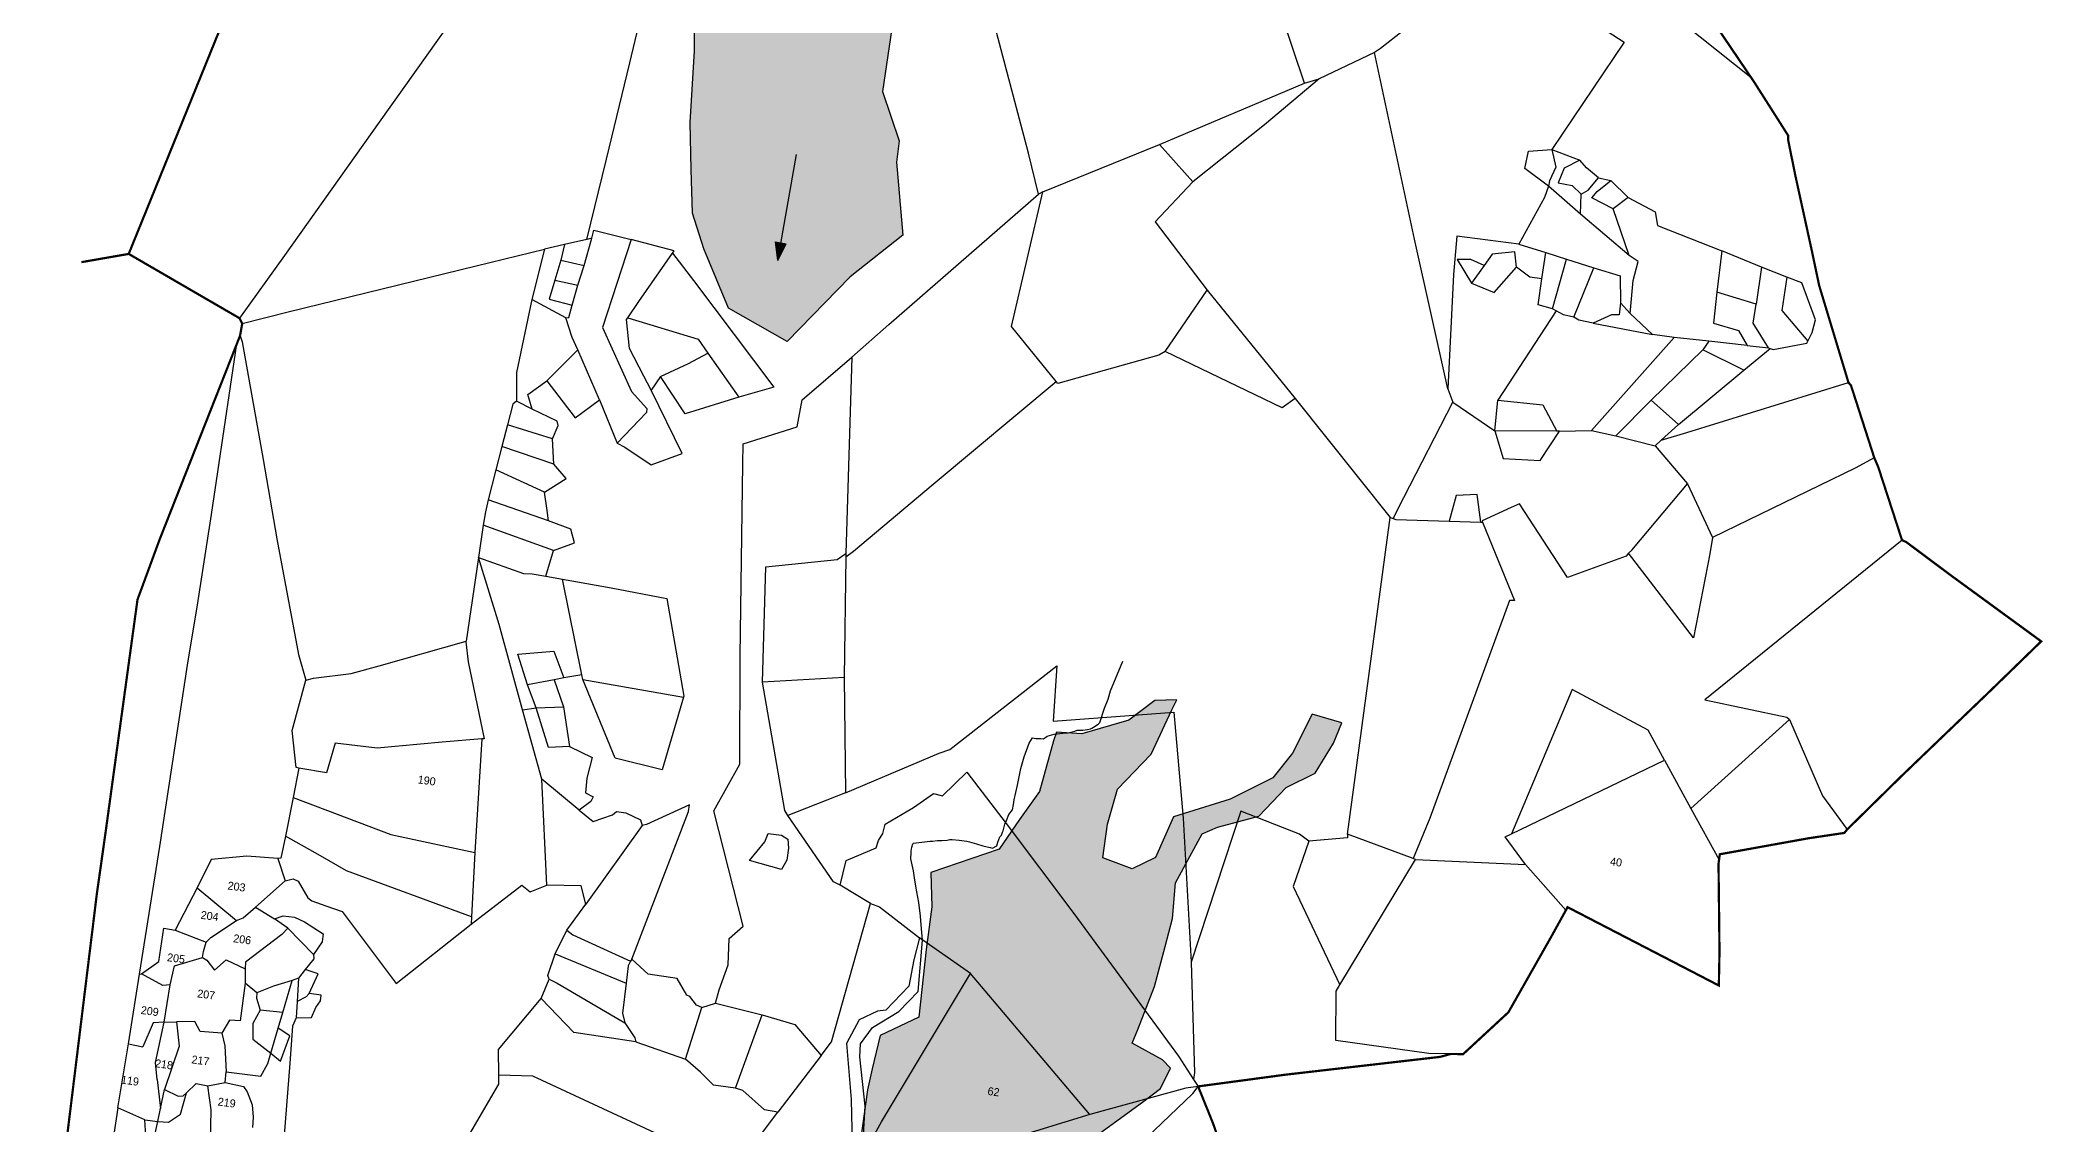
# Model space of a CAD drawing. Header units: metres. Extents: x 291890 to 293554, y 2020530 to 2023694.
# Drawn here: x 291973 to 292874, y 2021020 to 2021509 of the extents above; entities that cross this region are included whole.
import ezdxf
from ezdxf.enums import TextEntityAlignment as Align

# ---------------------------------------------------------------- set-up
doc = ezdxf.new("R2010")
doc.units = ezdxf.units.M
doc.header["$MEASUREMENT"] = 0
doc.linetypes.add('DIVIDE', pattern=[1.25, 0.5, -0.25, 0, -0.25, 0, -0.25])
for name, color, linetype in [('LINE_WATER', 4, 'Continuous'), ('POLY_HATCH', 12, 'Continuous'), ('POLY_PARCEL', 6, 'Continuous'), ('SYM_ARROW', 1, 'Continuous'), ('TEXT_PARCEL', 7, 'Continuous'), ('V_BOUND_LINE', 7, 'Continuous'), ('V_DIVIDE_LINE', 7, 'DIVIDE')]:
    doc.layers.add(name, color=color, linetype=linetype)
doc.styles.add('TEXT_MAP', font='KRDEV050.TTF')
pattern_1 = [(0, (-935.223, 92.7592), (1.25, 1.25), [1.25, -1.25]), (90, (-933.973, 92.7592), (-1.25, 1.25), [1.25, -1.25])]

# ---------------------------------------------------------------- blocks, each defined once
blk = doc.blocks.new('ARROWASPECT')
h = blk.add_hatch(color=256)
h.paths.add_polyline_path([(2.85, -2.85), (3.72, -1.98), (0, 0)])
h.paths.add_polyline_path([(0, 0), (1.98, -3.72), (2.85, -2.85)])
for points in [[(0, 0), (17.15, -17.15)], [(0, 0), (1.98, -3.72)], [(0, 0), (3.72, -1.98)], [(3.72, -1.98), (1.98, -3.72)]]:
    blk.add_lwpolyline(points)
blk = doc.blocks.new('4564')
at = {"layer": 'POLY_HATCH'}
h = blk.add_hatch(dxfattribs=at)
h.set_pattern_fill('ZIGZAG', color=256, scale=10, style=0)
h.set_pattern_definition(pattern_1)
h.paths.add_polyline_path([(-689.22, 743.69), (-679.55, 742.49), (-666.25, 741.68), (-647.71, 746.51), (-646.1, 753.76), (-652.95, 764.64), (-654.96, 779.95), (-653.75, 788.41), (-646.9, 796.46), (-634.81, 808.15), (-626.75, 809.76), (-600.95, 825.06), (-597.73, 827.48), (-575.56, 840.77), (-571.13, 848.02), (-570.32, 859.71), (-571.53, 862.53), (-574.76, 868.57), (-579.99, 870.18), (-592.89, 869.78), (-596.52, 866.96), (-607.4, 861.72), (-610.64, 859.68), (-616.29, 849.61), (-623.54, 842.36), (-632.41, 832.29), (-641.68, 824.64), (-648.93, 817.39), (-662.23, 808.12), (-664.65, 794.02), (-671.1, 781.13), (-672.71, 776.7), (-691.66, 776.7), (-694.48, 781.13), (-705.76, 787.98), (-719.87, 797.25), (-731.96, 808.12), (-745.67, 809.33), (-746.88, 807.32), (-747.68, 802.89), (-747.68, 797.65), (-745.67, 791.61), (-744.86, 788.79), (-742.04, 781.94), (-747.74, 774.89), (-753.38, 774.08), (-759.83, 770.46), (-759.83, 768.85), (-764.27, 760.39), (-771.52, 758.78), (-775.55, 757.57), (-779.58, 750.72), (-788.45, 739.84), (-794.09, 732.19), (-796.51, 723.33), (-798.93, 715.67), (-805.78, 708.02), (-812.63, 706.01), (-816.26, 695.13), (-814.24, 692.71), (-812.23, 689.89), (-808.2, 684.66), (-800.54, 678.61), (-789.26, 672.17), (-783.21, 668.14), (-769.1, 665.72), (-759.83, 656.46), (-759.83, 650.01), (-762.25, 641.96), (-764.67, 641.96), (-773.94, 638.74), (-774.75, 629.07), (-763.39, 616.72), (-761.37, 609.87), (-757.75, 607.86), (-754.52, 601.41), (-754.12, 592.95), (-753.31, 576.44), (-752.1, 566.77), (-750.89, 550.66), (-749.28, 540.18), (-747.67, 530.52), (-744.04, 522.86), (-736.79, 510.37), (-722.68, 504.74), (-710.59, 521.06), (-700.11, 531.93), (-703.73, 548.04), (-703.73, 552.88), (-708.97, 563.35), (-708.57, 591.55), (-708.17, 606.86), (-705.75, 608.87), (-683.18, 618.14), (-678.34, 622.57), (-672.7, 621.76), (-662.22, 618.54), (-632.39, 612.9), (-623.93, 622.97), (-623.53, 631.83), (-624.74, 639.89), (-625.54, 641.5), (-627.56, 649.96), (-636.02, 651.97), (-645.69, 659.22), (-642.87, 663.65), (-635.22, 665.67), (-620.3, 671.31), (-610.23, 678.16), (-614.66, 687.02), (-624.74, 694.27), (-638.44, 695.07), (-650.53, 693.87), (-658.27, 685.16), (-676.73, 691.45), (-682.37, 681.78), (-688.82, 676.14), (-694.06, 676.54), (-700.91, 679.36), (-706.56, 683.8), (-725.5, 688.63), (-733.96, 691.05), (-740.01, 693.46), (-748.47, 693.06), (-750.09, 689.03), (-756.54, 683.8), (-758.95, 677.75), (-761.77, 676.95), (-764.6, 678.16), (-765.4, 682.99), (-765, 687.42), (-763.79, 691.05), (-761.77, 702.61), (-773.46, 703.41), (-777.49, 717.11), (-776.28, 719.12), (-773.46, 731.61), (-771.04, 737.25), (-767.42, 748.93), (-757.34, 750.14), (-758.15, 751.75), (-749.28, 750.14), (-738.4, 751.35), (-726.71, 752.96), (-718.24, 752.15), (-706.55, 750.94), (-700.11, 747.32)])
h = blk.add_hatch(dxfattribs=at)
h.set_pattern_fill('ZIGZAG', color=256, scale=10, style=0)
h.set_pattern_definition(pattern_1)
h.paths.add_polyline_path([(-620.22, 381.19), (-619.41, 387.63), (-619.81, 395.69), (-615.38, 407.37), (-612.16, 409.38), (-603.29, 413.01), (-598.05, 420.26), (-592, 424.29), (-588.78, 431.54), (-587.57, 436.37), (-594.45, 437.36), (-597.67, 428.09), (-601.3, 422.05), (-610.17, 416.01), (-622.26, 410.37), (-625.08, 400.7), (-629.92, 397.48), (-636.77, 399.09), (-636.77, 406.74), (-635.56, 414.8), (-629.11, 423.66), (-625.15, 436.54), (-629.92, 435.75), (-635.16, 430.51), (-645.23, 426.08), (-650.88, 425.68), (-651.28, 423.66), (-652.89, 411.98), (-656.52, 405.13), (-660.15, 397.88), (-674.66, 390.63), (-673.45, 382.98), (-673.45, 373.31), (-673.04, 358), (-681.11, 352.77), (-681.91, 345.11), (-682.31, 340.28), (-682.33, 320.66), (-685.56, 313.01), (-693.62, 309.79), (-698.46, 301.33), (-700.47, 296.09), (-703.7, 287.63), (-705.31, 282.8), (-701.68, 271.12), (-700.02, 270.41), (-688.33, 267.19), (-682.69, 266.79), (-674.63, 272.02), (-668.99, 272.02), (-656.09, 272.83), (-655.69, 278.07), (-655.28, 283.3), (-656.49, 291.76), (-656.09, 297.8), (-648.43, 299.01), (-646.01, 302.23), (-644.4, 306.67), (-639.56, 315.53), (-637.14, 316.74), (-633.52, 322.78), (-631.1, 332.04), (-629.89, 336.88), (-620.62, 345.74), (-616.99, 349.36), (-615.38, 354.2), (-617.39, 355.81), (-624.65, 358.63), (-623.84, 361.85), (-621.43, 371.92)])
at = {"layer": 'LINE_WATER'}
for points in [[(-674.55, 375.27), (-675.26, 378.65), (-675.66, 380.57), (-676.45, 383.57), (-677.25, 385.9), (-678.05, 388.42), (-678.58, 390.48), (-679.05, 391.75), (-679.58, 393.08), (-679.65, 394.47), (-679.71, 394.81), (-679.71, 395.74), (-679.58, 396.47), (-679.45, 396.67), (-677.05, 397.27), (-675.86, 397.6), (-675.26, 397.67), (-674.19, 397.93), (-673.19, 398.13), (-672, 398.33), (-671.46, 398.53), (-670.93, 398.6), (-669.33, 398.66), (-667.6, 398.66), (-667, 398.66), (-665.41, 398.4), (-663.88, 398.13), (-662.21, 398), (-661.68, 397.93), (-660.75, 398.53), (-660.68, 399.4), (-660.42, 400.66), (-660.08, 401.06), (-659.95, 401.79), (-659.82, 402.12), (-659.62, 403.65), (-659.42, 404.52), (-659.02, 405.91), (-658.35, 407.04), (-658.29, 408.31), (-658.29, 409.31), (-658, 412.74), (-657.73, 416.53), (-657.34, 419.25), (-656.67, 422.45), (-656.07, 423.71), (-655.34, 423.64), (-654.21, 423.84), (-653.61, 423.84), (-652.88, 424.51), (-651.35, 425.17), (-649.48, 425.64), (-648.29, 425.9), (-646.82, 426.44), (-646.36, 426.77), (-645.09, 426.97), (-644.09, 427.24), (-643.43, 427.43), (-643.16, 427.63), (-642.83, 427.9), (-641.83, 428.7), (-641.5, 429.16), (-640.9, 432.49), (-640.37, 434.62), (-640.1, 436.55), (-638.22, 443.51)], [(-675.22, 375.71), (-675.82, 370.64), (-676.19, 364.6), (-680.59, 358.56), (-682.38, 358.12), (-686.26, 355.58), (-688.35, 349.99), (-685.66, 337.62), (-684.09, 327.65)], [(-681.63, 327.44), (-682.3, 336.54), (-684.98, 347.42), (-685.21, 350.32), (-683.05, 354.28), (-677.61, 358.64), (-673.95, 363.71), (-674.55, 375.27), (-675.22, 375.71)]]:
    blk.add_lwpolyline(points, dxfattribs=at)
at = {"layer": 'POLY_HATCH'}
for points in [[(-708.57, 591.55), (-708.97, 563.35), (-703.73, 552.88), (-703.73, 548.04), (-700.11, 531.93), (-710.59, 521.06), (-722.68, 504.74), (-736.79, 510.37), (-744.04, 522.86), (-747.67, 530.52), (-749.28, 540.18), (-750.89, 550.66), (-752.1, 566.77), (-753.31, 576.44)], [(-629.89, 336.88), (-620.62, 345.74), (-616.99, 349.36), (-615.38, 354.2), (-617.39, 355.81), (-624.65, 358.63), (-623.84, 361.85), (-621.43, 371.92), (-620.22, 381.19), (-619.41, 387.63), (-619.81, 395.69), (-615.38, 407.37), (-612.16, 409.38), (-603.29, 413.01), (-598.05, 420.26), (-592, 424.29), (-588.78, 431.54), (-587.57, 436.37), (-594.45, 437.36), (-597.67, 428.09), (-601.3, 422.05), (-610.17, 416.01), (-622.26, 410.37), (-625.08, 400.7), (-629.92, 397.48), (-636.77, 399.09), (-636.77, 406.74), (-635.56, 414.8), (-629.11, 423.66), (-625.89, 434.13), (-625.08, 436.55), (-629.92, 435.75), (-635.16, 430.51), (-645.23, 426.08), (-650.88, 425.68), (-651.28, 423.66), (-652.89, 411.98), (-656.52, 405.13), (-660.15, 397.88), (-674.66, 390.63), (-673.45, 382.98), (-673.45, 373.31), (-673.04, 358), (-681.11, 352.77), (-681.91, 345.11), (-682.31, 340.28), (-682.33, 320.66)]]:
    blk.add_lwpolyline(points, dxfattribs=at)
at = {"layer": 'POLY_PARCEL'}
for points in [[(-572.57, 609.65), (-574.98, 628.11), (-557.37, 617.51), (-515.82, 592.66)], [(-671.08, 545.11), (-674.54, 553.98), (-688.35, 587.42), (-697.52, 609.64)], [(-572.57, 609.65), (-545.08, 596.63), (-557.99, 570.53)], [(-770.4, 521.48), (-768.42, 539.94), (-766.12, 562.16), (-763.31, 590.13), (-762.47, 597.22), (-793.85, 604.89)], [(-615.15, 577.91), (-629.04, 606.22)], [(-590.91, 597.74), (-590.94, 597.08), (-591.59, 595.77), (-599.25, 587.9), (-600.47, 586.86)], [(-600.47, 586.86), (-611.95, 579.32)], [(-573.95, 514.04), (-585.9, 546.37), (-600.47, 586.86)], [(-801.73, 578.59), (-803.05, 574.23), (-820.25, 541.39), (-837.32, 508.82), (-845.49, 493.48)], [(-645.57, 559.82), (-615.15, 577.91)], [(-611.95, 579.32), (-622.8, 567.37), (-637.02, 552.51)], [(-615.15, 577.91), (-611.95, 579.32)], [(-557.66, 562.23), (-563.46, 565.51), (-563.13, 569.44), (-557.99, 570.53)], [(-557.99, 570.53), (-551.43, 569)], [(-557.99, 570.53), (-556.58, 566.74), (-557.56, 563.46), (-557.66, 562.23)], [(-551.43, 569), (-554.71, 566.71), (-555.58, 563.32), (-552.41, 563.1), (-550.12, 561.46)], [(-546.73, 565.62), (-549.68, 567.47), (-551.43, 569)], [(-550.12, 561.46), (-548.7, 562.56), (-546.73, 565.62)], [(-542.57, 559.17), (-547.6, 560.92), (-546.62, 562.56), (-543.88, 565.4)], [(-546.73, 565.62), (-543.88, 565.4)], [(-543.88, 565.4), (-539.51, 562.12)], [(-670.19, 545.8), (-645.57, 559.82)], [(-645.57, 559.82), (-637.02, 552.51)], [(-557.66, 562.23), (-558.21, 559.61), (-562.47, 548.46)], [(-549.68, 556.98), (-557.66, 562.23)], [(-549.68, 556.98), (-550.12, 561.46)], [(-539.51, 562.12), (-542.57, 559.17)], [(-537.54, 549.22), (-542.57, 559.17)], [(-539.51, 562.12), (-533.06, 559.72), (-532.18, 556.76), (-517.08, 553.02)], [(-537.54, 549.22), (-549.68, 556.98)], [(-637.02, 552.51), (-644.23, 542.46), (-630.57, 528.8)], [(-507.7, 550.61), (-517.08, 553.02)], [(-517.08, 553.02), (-516.89, 543.69)], [(-507.7, 550.61), (-507.81, 542.2)], [(-501.77, 549.08), (-507.7, 550.61)], [(-661.52, 503.87), (-673.12, 514.84), (-670.19, 545.8)], [(-670.19, 545.8), (-671.08, 545.11)], [(-562.47, 548.46), (-576.58, 548.35), (-576.12, 539.72)], [(-562.36, 543.21), (-563.13, 546.6), (-568.16, 545.4), (-569.61, 542.62)], [(-562.47, 548.46), (-556.25, 547.35)], [(-556.3, 541.35), (-556.25, 547.35)], [(-556.25, 547.35), (-551.43, 546.49)], [(-553.07, 535.02), (-551.43, 546.49)], [(-551.43, 546.49), (-545.05, 545.43)], [(-548.04, 533.82), (-545.05, 545.43)], [(-545.05, 545.43), (-538.96, 544.42), (-538.09, 538.41)], [(-535.57, 536.33), (-535.9, 543.76), (-535.36, 548.13), (-537.54, 549.22)], [(-501.77, 549.08), (-501.88, 541.54), (-495.17, 535.44)], [(-495.17, 535.44), (-494.45, 537.5), (-494.12, 540.45), (-498.28, 548.32), (-501.77, 549.08)], [(-707.8, 503.17), (-700.51, 511.61), (-671.08, 545.11)], [(-569.61, 542.62), (-572.75, 543.54), (-575.81, 543.11), (-571.88, 538.3)], [(-571.88, 538.3), (-566.52, 536.88), (-562.36, 543.21)], [(-569.61, 542.62), (-571.88, 538.3)], [(-556.3, 541.35), (-559.08, 541.36), (-562.36, 543.21)], [(-553.07, 535.02), (-556.35, 535.46), (-556.3, 541.35)], [(-507.81, 542.2), (-516.89, 543.69)], [(-516.89, 543.69), (-516.75, 536.63), (-510.96, 535.75), (-508.55, 532.69)], [(-503.7, 532.83), (-507.88, 537.81), (-507.81, 542.2)], [(-576.12, 539.72), (-573.95, 514.04)], [(-538.09, 538.41), (-537.98, 535.67), (-539.73, 535.46), (-543.56, 533.05)], [(-538.09, 538.41), (-535.57, 536.33)], [(-530, 532.29), (-535.57, 536.33)], [(-552.2, 534.69), (-562.48, 512.97)], [(-552.2, 534.69), (-553.07, 535.02)], [(-548.04, 533.82), (-550.44, 534.04), (-552.2, 534.69)], [(-543.56, 533.05), (-546.84, 533.27), (-548.04, 533.82)], [(-543.56, 533.05), (-530, 532.29)], [(-525.08, 532.29), (-540.72, 509.04)], [(-525.08, 532.29), (-530, 532.29)], [(-517.21, 532.51), (-525.08, 532.29)], [(-517.21, 532.51), (-518.28, 530.4)], [(-508.55, 532.69), (-517.21, 532.51)], [(-508.55, 532.69), (-503.7, 532.83)], [(-508.55, 527.12), (-503.3, 532.69)], [(-503.7, 532.83), (-503.3, 532.69)], [(-503.3, 532.69), (-502.65, 532.58), (-495.32, 534.99), (-495.17, 535.44)], [(-638.09, 513.86), (-630.57, 528.8)], [(-630.57, 528.8), (-607.69, 507.31)], [(-518.28, 530.4), (-528.34, 517.61)], [(-524.84, 508.98), (-519.38, 511.49), (-484.85, 527.46)], [(-508.55, 527.12), (-518.28, 530.4)], [(-769.35, 521.87), (-769.09, 523.73), (-760.52, 522.82)], [(-760.52, 522.82), (-764.27, 502.28), (-755.86, 488.88), (-751.95, 485.54), (-751.87, 484.65), (-757.5, 476.99)], [(-750.89, 520.97), (-750.57, 521.59), (-760.52, 522.82)], [(-521.46, 513.02), (-508.55, 527.12)], [(-775.23, 519.68), (-779.55, 518.07)], [(-775.23, 519.68), (-775.61, 516.07)], [(-770.4, 521.48), (-775.23, 519.68)], [(-769.35, 521.87), (-770.4, 521.48)], [(-770.23, 515.58), (-769.35, 521.87)], [(-758.9, 505.24), (-756.93, 509.18), (-750.89, 520.97)], [(-750.89, 520.97), (-745.41, 515.54), (-724.29, 494.11), (-731.79, 490.85)], [(-844.7, 492.36), (-834.79, 496.39), (-794.3, 512.28), (-779.55, 518.07)], [(-779.55, 518.07), (-780.85, 506.41)], [(-775.61, 516.07), (-776.33, 511.4)], [(-775.61, 516.07), (-770.23, 515.58)], [(-771.03, 510.97), (-770.23, 515.58)], [(-638.09, 513.86), (-639.45, 512.88), (-661.1, 503.48), (-661.52, 503.87)], [(-607.69, 507.31), (-610.32, 504.79), (-638.09, 513.86)], [(-573.95, 514.04), (-572.43, 511.22)], [(-528.34, 517.61), (-535.14, 508.6)], [(-528.34, 517.61), (-521.46, 513.02)], [(-776.33, 511.4), (-777, 507.03), (-771.68, 506.38)], [(-776.33, 511.4), (-771.03, 510.97)], [(-771.68, 506.38), (-771.03, 510.97)], [(-582.25, 483.44), (-580.52, 488.49), (-572.43, 511.22)], [(-572.43, 511.22), (-562.26, 506.08)], [(-562.48, 512.97), (-552.31, 513.3), (-548.43, 507.86)], [(-562.26, 506.08), (-562.48, 512.97)], [(-524.84, 508.98), (-521.46, 513.02)], [(-476.84, 511.46), (-480.76, 508.6), (-510.5, 488.82)], [(-780.85, 506.41), (-782.07, 489.71), (-781.26, 483.27)], [(-772.74, 503.39), (-780.85, 506.41)], [(-772.74, 503.39), (-772.09, 503.55), (-771.68, 506.38)], [(-751.55, 489.78), (-753.58, 492.72), (-757.58, 498.42), (-759.13, 504.78), (-758.9, 505.24)], [(-758.9, 505.24), (-742.59, 502.55), (-740.04, 499.78)], [(-607.69, 507.31), (-582.96, 483.62)], [(-562.26, 506.08), (-559.53, 500.18), (-551.22, 500.84), (-547.83, 507.94)], [(-548.43, 507.86), (-562.26, 506.08)], [(-547.83, 507.94), (-548.43, 507.86)], [(-547.83, 507.94), (-540.72, 509.04)], [(-540.72, 509.04), (-535.14, 508.6)], [(-535.14, 508.6), (-526.07, 507.51)], [(-526.07, 507.51), (-524.84, 508.98)], [(-526.07, 507.51), (-517.72, 500.07)], [(-769.08, 496.55), (-770.7, 499.15), (-772.74, 503.39)], [(-718.8, 354.98), (-718.34, 358.13), (-717.11, 363.96), (-717.65, 369.86), (-714.88, 373.01), (-724.94, 397.83), (-720.56, 409.08), (-723.71, 433.16), (-728.85, 476.1), (-729.39, 480.6), (-717.88, 486.04), (-717.62, 492.2), (-707.8, 503.17)], [(-707.8, 503.17), (-703.23, 459.19)], [(-703.14, 458.48), (-701.58, 459.98), (-685.82, 477.33), (-661.52, 503.87)], [(-769.08, 496.55), (-775.11, 488.72)], [(-762.8, 486.11), (-769.08, 496.55)], [(-749.89, 493.13), (-744.02, 496.88), (-740.04, 499.78)], [(-740.04, 499.78), (-731.79, 490.85)], [(-528.76, 482.81), (-528.1, 483.57), (-517.72, 500.07)], [(-517.72, 500.07), (-510.5, 488.82)], [(-749.89, 493.13), (-751.55, 489.78)], [(-731.79, 490.85), (-743.21, 485.55), (-749.89, 493.13)], [(-562.62, 485.3), (-564.27, 491.32), (-568.91, 490.51), (-569.7, 484.56)], [(-468.17, 493.91), (-507.31, 452.39), (-488.5, 450.97), (-487.85, 450.56)], [(-848.06, 344.2), (-847.37, 373.28), (-846.6, 414.57), (-846.18, 428.73), (-845.83, 448.85), (-845.3, 487.64)], [(-844.82, 489.59), (-844.18, 488.27), (-835.91, 462.66), (-830.48, 445.4), (-822.2, 420.24), (-819.82, 414.77)], [(-777.46, 482.01), (-778.94, 485.14), (-775.11, 488.72)], [(-775.11, 488.72), (-767.61, 481.31), (-762.8, 486.11)], [(-757.5, 476.99), (-755.7, 476.25), (-749.26, 473.16), (-742.74, 476.58), (-751.55, 489.78)], [(-528.76, 482.81), (-529.2, 482.04), (-541.61, 475.57), (-554.51, 490.54), (-556.26, 489.45), (-562.38, 485.63), (-562.22, 485.35)], [(-510.5, 488.82), (-510.61, 485.1), (-511.7, 465.87), (-528.76, 482.81)], [(-781.26, 483.27), (-781.99, 482.54), (-782.55, 477.77)], [(-777.46, 482.01), (-781.26, 483.27)], [(-762.8, 486.11), (-757.5, 476.99)], [(-582.95, 411.73), (-582.94, 423.45), (-582.96, 483.62)], [(-582.96, 483.62), (-582.25, 483.44)], [(-582.25, 483.44), (-581.65, 483.29), (-569.7, 484.56)], [(-569.7, 484.56), (-562.62, 485.3)], [(-562.22, 485.35), (-552.76, 468.8), (-553.86, 468.64), (-565.12, 417.71), (-567.56, 408.23)], [(-562.62, 485.3), (-562.22, 485.35)], [(-782.55, 477.77), (-783.13, 472.76)], [(-772.03, 475.96), (-782.55, 477.77)], [(-772.03, 475.96), (-771.22, 479.14), (-771.54, 480.04), (-777.46, 482.01)], [(-770.97, 470.34), (-772.03, 475.96)], [(-783.13, 472.76), (-783.78, 467.33)], [(-770.97, 470.34), (-783.13, 472.76)], [(-772.28, 463.82), (-767.87, 467.57), (-770.97, 470.34)], [(-783.78, 467.33), (-784.6, 460.4)], [(-772.28, 463.82), (-783.78, 467.33)], [(-784.6, 460.4), (-784.84, 457.71), (-784.89, 454.61)], [(-770.48, 457.55), (-784.6, 460.4)], [(-770.48, 457.55), (-771.13, 459.83), (-772.28, 463.82)], [(-768.52, 451.11), (-764.04, 453.47), (-765.26, 456.41), (-770.48, 457.55)], [(-717.95, 427.99), (-720.64, 453.84), (-704.96, 457.61), (-703.23, 459.19)], [(-703.23, 459.19), (-703.14, 458.48)], [(-703.14, 458.48), (-699.91, 431.51)], [(-784.89, 454.61), (-785, 447.28)], [(-768.52, 451.11), (-784.89, 454.61)], [(-769.41, 445.13), (-768.52, 451.11)], [(-514.55, 437.71), (-519.05, 443.93), (-537.2, 450.71), (-546.43, 416.69)], [(-507.18, 427.72), (-487.85, 450.56)], [(-487.85, 450.56), (-478.23, 434.5), (-471.74, 427.72)], [(-785, 447.28), (-785.25, 428.29)], [(-770.64, 414.6), (-778.38, 432.94), (-785, 447.28)], [(-785, 447.28), (-774.49, 445.08), (-772.53, 445.24), (-769.41, 445.13)], [(-769.41, 445.13), (-765.6, 444.99)], [(-758.43, 424.22), (-765.6, 444.99)], [(-765.6, 444.99), (-754.51, 444.51), (-741.77, 443.8), (-735.08, 422.53), (-735.11, 422.31)], [(-696.08, 405.87), (-676.45, 417.46), (-674.14, 418.62), (-652.85, 440.48), (-651.98, 428.03), (-625.33, 433.67), (-620.06, 410.3), (-613.98, 378.46)], [(-546.43, 416.69), (-514.55, 437.71)], [(-514.55, 437.71), (-507.18, 427.72)], [(-819.82, 414.77), (-818.19, 415.42), (-809.88, 417.62), (-803.92, 420.14), (-785.25, 428.29)], [(-785.25, 428.29), (-785.26, 428.11), (-784.19, 423.73), (-778.32, 407.02), (-778.82, 406.91)], [(-770.23, 420.39), (-773.33, 426.91), (-765.42, 428.62), (-762.32, 423)], [(-699.91, 431.51), (-717.95, 427.99)], [(-699.91, 431.51), (-696.08, 405.87)], [(-758.43, 424.22), (-762.32, 423)], [(-758.07, 423.19), (-758.43, 424.22)], [(-708.27, 399.04), (-709.08, 400.09), (-717.95, 427.99)], [(-507.18, 427.72), (-499.36, 417.13)], [(-764.45, 422.3), (-770.23, 420.39)], [(-767.62, 415.5), (-770.23, 420.39)], [(-762.32, 423), (-764.45, 422.3)], [(-764.45, 422.3), (-761.58, 416.56)], [(-758.07, 423.19), (-735.11, 422.31)], [(-735.11, 422.31), (-737.69, 405.42), (-748.53, 406.64), (-758.07, 423.19)], [(-818.69, 394.94), (-819.33, 394.96), (-821.37, 403.11), (-819.82, 414.77)], [(-770.64, 414.6), (-767.62, 415.5)], [(-764.19, 399.77), (-770.64, 414.6)], [(-767.62, 415.5), (-761.58, 416.56)], [(-759.06, 407.84), (-763.7, 407.03), (-767.62, 415.5)], [(-761.58, 416.56), (-759.06, 407.84)], [(-542.4, 410.28), (-547.71, 415.85), (-546.43, 416.69)], [(-694.49, 385.05), (-693.9, 390.77), (-687.63, 394.52), (-687.34, 396.18), (-686.54, 397.91), (-686.33, 400), (-680.48, 404.62), (-676.45, 408.29), (-674.43, 408.08), (-669.66, 414.06), (-659.35, 403.82), (-641.58, 385.78), (-613.93, 357.13), (-609.88, 352.37)], [(-591.35, 408.98), (-593.67, 410.28), (-607.43, 413.61), (-613.98, 378.46)], [(-582.95, 411.73), (-582.81, 410.86), (-591.35, 408.98)], [(-567.56, 408.23), (-582.95, 411.73)], [(-567.02, 408.11), (-542.4, 410.28)], [(-542.4, 410.28), (-531.98, 401.31)], [(-778.82, 406.91), (-787.53, 404.99), (-801.88, 401.73), (-811.34, 401.56), (-812.4, 394.72), (-818.69, 394.94)], [(-778.82, 406.91), (-776.93, 381.39)], [(-759.06, 407.84), (-753.68, 406.13), (-754.25, 401.32), (-754.08, 397.98), (-752.21, 397.33), (-752.62, 396.27), (-754.98, 393.99)], [(-696.08, 405.87), (-708.27, 399.04)], [(-591.35, 408.98), (-593.52, 398.42), (-580.15, 377.84)], [(-580.15, 377.84), (-567.02, 408.11)], [(-567.02, 408.11), (-567.56, 408.23)], [(-759.89, 376.26), (-764.19, 399.77)], [(-754.98, 393.99), (-764.19, 399.77)], [(-738.75, 362.34), (-730.54, 396.98), (-730.54, 398.47), (-739.49, 392.81), (-740.46, 392.44)], [(-694.49, 385.05), (-696.08, 385.63), (-708.27, 399.04)], [(-818.69, 394.94), (-819.12, 388.16)], [(-754.98, 393.99), (-751.49, 391.84), (-747.39, 393.93), (-746.57, 394.82), (-744.48, 394.75), (-740.98, 393.63), (-740.46, 392.44)], [(-740.46, 392.44), (-750.66, 373.17)], [(-715.47, 387.89), (-712.64, 392.44), (-712.12, 394.45), (-709.13, 394.45), (-707.57, 393.78), (-707.19, 391.77), (-707.19, 389.08), (-708.09, 386.77), (-715.47, 387.89)], [(-819.12, 388.16), (-819.68, 379.34)], [(-819.12, 388.16), (-796.2, 382.84), (-776.93, 381.39)], [(-687.19, 381.92), (-694.49, 385.05)], [(-819.68, 379.34), (-820.01, 374.29), (-820.66, 374.12)], [(-775.76, 366.9), (-805, 373.47), (-811.28, 376), (-819.68, 379.34)], [(-776.93, 381.39), (-775.76, 366.9)], [(-693.61, 346.53), (-691.74, 349.91), (-687.19, 381.92)], [(-687.19, 381.92), (-685.1, 381.41), (-675.22, 375.71)], [(-613.98, 378.46), (-609.91, 353.91), (-609.88, 352.37)], [(-820.66, 374.12), (-827.69, 373.7), (-835.52, 371.91), (-837.8, 365.14)], [(-820.66, 374.12), (-818.37, 369.4)], [(-775.63, 365.26), (-765.52, 375.53), (-763.4, 374.3), (-759.89, 376.26)], [(-750.66, 373.17), (-752.27, 377.16), (-759.89, 376.26)], [(-662.79, 369.3), (-675.22, 375.71)], [(-553.34, 365.78), (-558.21, 365.2), (-579.35, 365.35), (-580.8, 376.35), (-580.15, 377.84)], [(-818.37, 369.4), (-816.66, 370.05), (-815.44, 369.72), (-812.83, 366.22), (-811.85, 365.73), (-808.59, 365), (-804.76, 364.26), (-790.57, 349.84), (-775.63, 365.26)], [(-754.11, 366.8), (-750.66, 373.17)], [(-837.8, 365.14), (-841.39, 355.04)], [(-837.8, 365.14), (-828.02, 359.03)], [(-824.19, 362.62), (-818.37, 369.4)], [(-775.76, 366.9), (-775.63, 365.26)], [(-756.03, 361.2), (-754.11, 366.8)], [(-754.11, 366.8), (-752.64, 365.95), (-738.96, 361.8)], [(-681.93, 323.86), (-678.22, 333.56), (-662.79, 369.3)], [(-631.94, 341.44), (-662.79, 369.3)], [(-828.02, 359.03), (-826.63, 359.84), (-824.19, 362.62)], [(-824.19, 362.62), (-819.62, 360.58)], [(-819.62, 360.58), (-817.74, 361.47), (-815.22, 361.56), (-812.85, 360.82), (-808.29, 358.7), (-808.29, 356.91), (-809.84, 353.81)], [(-816.36, 358.87), (-819.62, 360.58)], [(-756.57, 355.37), (-756.95, 356.14), (-756.03, 361.2)], [(-756.03, 361.2), (-739.31, 356.75)], [(-738.96, 361.8), (-739.36, 360.73), (-739.31, 356.75)], [(-738.75, 362.34), (-738.96, 361.8)], [(-721.71, 353.6), (-722.94, 353.98), (-724.71, 355.75), (-725.4, 355.9), (-728.08, 359.35), (-734.61, 359.43), (-738.75, 362.34)], [(-834.13, 353.33), (-833.24, 354.47), (-828.02, 359.03)], [(-816.36, 358.87), (-817.5, 357.32), (-824.76, 350.07), (-824.68, 348.52)], [(-809.84, 353.81), (-816.36, 358.87)], [(-739.31, 356.75), (-739.21, 350), (-738.37, 347.93)], [(-847.6, 344.34), (-844.09, 347.6), (-844.01, 355.17), (-841.39, 355.04)], [(-841.39, 355.04), (-834.13, 353.33)], [(-834.47, 349.8), (-834.47, 351.18), (-834.13, 353.33)], [(-809.84, 353.81), (-809.63, 352.86), (-811.25, 350.16)], [(-757.74, 350.84), (-756.57, 355.37)], [(-756.57, 355.37), (-754.64, 354.75), (-738.37, 347.93)], [(-723.79, 341.64), (-721.71, 353.6)], [(-721.71, 353.6), (-718.8, 354.98)], [(-718.8, 354.98), (-708.04, 353.81)], [(-711.72, 336.63), (-708.04, 353.81)], [(-708.04, 353.81), (-700.44, 352.66), (-693.61, 346.53)], [(-609.88, 352.37), (-608.68, 350.95)], [(-840.91, 342.71), (-840.5, 347.11), (-834.47, 349.8)], [(-834.47, 349.8), (-833.49, 349.31), (-831.45, 347.35), (-829.17, 349.96), (-824.68, 348.52)], [(-824.68, 348.52), (-824.19, 345.34)], [(-813.83, 347.34), (-817.82, 345.54), (-821.33, 343.51)], [(-814.97, 339.92), (-813.83, 347.34)], [(-812.5, 348.08), (-813.83, 347.34)], [(-811.25, 350.16), (-812.5, 348.08)], [(-812.5, 348.08), (-812.1, 342.81)], [(-809.63, 344.94), (-808.26, 349.65), (-811.25, 350.16)], [(-764.93, 332.47), (-765.74, 338.13), (-757.74, 350.84)], [(-735.37, 344.01), (-749.49, 344.24), (-757.74, 350.84)], [(-738.37, 347.93), (-735.68, 344.86), (-735.37, 344.01)], [(-632.67, 320.4), (-630.68, 322.87), (-609.62, 349.23), (-608.68, 350.95)], [(-608.68, 350.95), (-611.38, 350.17), (-631.94, 341.44)], [(-848.42, 328.31), (-848.06, 344.2)], [(-848.06, 344.2), (-847.6, 344.34)], [(-840.91, 342.71), (-842.54, 342.38), (-847.6, 344.34)], [(-841.08, 334.18), (-840.91, 342.71)], [(-824.19, 345.34), (-824.19, 336.78), (-826.63, 336.58), (-827.94, 333.48)], [(-821.33, 343.51), (-824.19, 345.34)], [(-821.33, 343.51), (-821.25, 342.37), (-820.03, 339.76)], [(-809.63, 344.94), (-810.18, 344.12), (-812.1, 342.81)], [(-812.1, 342.81), (-811.82, 339.14)], [(-811.82, 339.14), (-808.4, 339.69), (-807.72, 342.07), (-806.9, 343.65), (-806.9, 344.94), (-809.63, 344.94)], [(-735.37, 344.01), (-723.79, 341.64)], [(-693.61, 346.53), (-701.59, 332.57)], [(-820.03, 339.76), (-821.33, 336.58), (-820.84, 333.08), (-816.4, 330.53)], [(-814.97, 339.92), (-820.03, 339.76)], [(-815.52, 336.3), (-814.97, 339.92)], [(-811.82, 339.14), (-812.36, 337.16), (-811.88, 328.83), (-810.45, 303.05), (-809.69, 290.5), (-811.63, 289.59)], [(-711.72, 336.63), (-716.73, 336.65), (-720.03, 339.18), (-723.79, 341.64)], [(-631.94, 341.44), (-648.93, 333.63), (-684.57, 317.62)], [(-841.08, 334.18), (-843.53, 333.77), (-845.08, 328.07)], [(-840.92, 321.22), (-841.81, 324.97), (-841.08, 334.18)], [(-841.08, 334.18), (-838.37, 334.62)], [(-838.37, 334.62), (-837.07, 329.33), (-839.02, 319.22)], [(-827.94, 333.48), (-832.83, 333.24), (-834.3, 335.28), (-838.37, 334.62)], [(-827.94, 333.48), (-826.88, 330.79), (-825.82, 325.01)], [(-816.4, 330.53), (-813.99, 329), (-812.69, 334.95), (-815.52, 336.3)], [(-816.4, 330.53), (-815.52, 336.3)], [(-701.59, 332.57), (-704.66, 332.72), (-710.03, 336.33), (-711.72, 336.63)], [(-825.82, 325.01), (-817.91, 325.09), (-816.76, 328.1), (-816.4, 330.53)], [(-764.15, 311.7), (-769.58, 318.51), (-764.64, 330.46), (-764.93, 332.47)], [(-709.51, 318.43), (-757.32, 333.23), (-764.93, 332.47)], [(-709.51, 318.43), (-701.59, 332.57)], [(-848.83, 313.72), (-848.42, 328.31)], [(-848.42, 328.31), (-845.08, 328.07)], [(-825.65, 322.56), (-825.82, 325.01)], [(-840.92, 321.22), (-839.31, 314.87)], [(-834, 319.11), (-832.09, 321.5), (-829.48, 321.34)], [(-829.48, 321.34), (-825.65, 322.56)], [(-827.2, 308.82), (-828.02, 316.08), (-829.48, 321.34)], [(-825.65, 322.56), (-821.49, 322.24), (-820.52, 321.18), (-818.97, 318.41), (-818.4, 315.72), (-818.23, 313.35)], [(-839.51, 311.84), (-837.15, 312), (-834.7, 314.2), (-834, 319.11)], [(-839.31, 314.87), (-839.02, 319.22)], [(-839.02, 319.22), (-835.76, 318.16), (-834.62, 318.33), (-834, 319.11)], [(-848.83, 313.72), (-849.08, 301.23)], [(-842.47, 311.85), (-848.83, 313.72)], [(-840, 306.71), (-840.68, 301.88), (-841.25, 300.58), (-841.98, 300.69), (-842.14, 301.17), (-842.22, 301.75), (-842.47, 302.48), (-843.2, 303.54), (-843.28, 304.11), (-843.28, 304.68), (-843.04, 305.74), (-842.55, 306.72), (-841.81, 307.78), (-841.98, 309.49), (-842.47, 311.85)], [(-842.47, 311.85), (-839.51, 311.84)], [(-840, 306.71), (-839.51, 311.84)], [(-839.51, 311.84), (-839.31, 314.87)]]:
    blk.add_lwpolyline(points, dxfattribs=at)
at = {"layer": 'V_BOUND_LINE', "const_width": 0.5}
for points in [[(-587.37, 655.42), (-581.02, 651.73), (-563.77, 640.96), (-551.73, 629.41), (-542.15, 620.96), (-535.7, 614.71), (-532.99, 612.26), (-523.67, 601.46), (-515.82, 592.66)], [(-515.82, 592.66), (-514.78, 591.49), (-505.73, 580.75), (-505.58, 579.72), (-502.96, 572.14), (-497.01, 555.82), (-494.29, 548.19), (-484.85, 527.46)], [(-845.49, 493.48), (-872.1, 504.48), (-854.93, 571.31), (-852.89, 578.35), (-850.75, 587.67)], [(-484.85, 527.46), (-484.2, 526.88), (-476.84, 511.46)], [(-476.84, 511.46), (-475.69, 509.54), (-468.17, 493.91)], [(-844.7, 492.36), (-845.49, 493.48)], [(-844.82, 489.59), (-844.7, 492.36)], [(-468.17, 493.91), (-467.2, 493.64), (-456.21, 487.53), (-434.11, 475.54), (-444.01, 462.93), (-461.13, 441.4), (-471.74, 427.72)], [(-858.32, 254.82), (-859.19, 295.8), (-859.97, 360.98), (-859.87, 374.55), (-859.75, 427.64), (-856.61, 441.78), (-845.3, 487.64)], [(-845.3, 487.64), (-844.82, 489.59)], [(-471.74, 427.72), (-472.23, 426.9), (-480.1, 424.62), (-499.36, 418.4), (-499.36, 417.13)], [(-499.36, 417.13), (-499.36, 416.23), (-496.5, 396.67), (-495.63, 389.1), (-506.78, 393.1), (-531.71, 402.03), (-531.98, 401.31)], [(-531.98, 401.31), (-534.52, 394.78), (-541.74, 376.8), (-550.57, 366.11), (-553.34, 365.78)], [(-553.34, 365.78), (-555.62, 364.81), (-589.49, 356.21), (-608.68, 350.95)], [(-608.68, 350.95), (-604.24, 343.16), (-590.81, 316.63), (-589.66, 315.34), (-577.43, 290.95), (-565.09, 267.01)]]:
    blk.add_lwpolyline(points, dxfattribs=at)
at = {"layer": 'V_DIVIDE_LINE', "const_width": 0.5}
blk.add_lwpolyline([(-872.1, 504.48), (-882.39, 501.22)], dxfattribs=at)
at = {"layer": 'SYM_ARROW', "rotation": 132.7818687787629}
blk.add_blockref('ARROWASPECT', (-727.19, 522.51), dxfattribs=at)
at = {"layer": 'TEXT_PARCEL', "style": 'TEXT_MAP'}
for s, p in [('40', (-522.25, 413.56)), ('190', (-789.83, 395.99)), ('203', (-829.03, 366.62)), ('204', (-834.15, 359.27)), ('206', (-826.19, 355.03)), ('205', (-840.37, 348.82)), ('207', (-832.56, 341.65)), ('62', (-654.11, 343.62)), ('209', (-844.64, 336.25)), ('218', (-839.86, 324.81)), ('217', (-831.85, 326.77)), ('119', (-846.95, 320.13)), ('219', (-824.73, 318.15))]:
    blk.add_text(s, height=1.8, dxfattribs=at).set_placement(p, align=Align.MIDDLE)
blk = doc.blocks.new('GSG')
at = {"xscale": 1.999979024487004, "yscale": 1.999979024487004, "zscale": 1.999979024487004, "rotation": 352.3236089900541}
blk.add_blockref('4564', (293606.76, 2020179.61), dxfattribs=at)

msp = doc.modelspace()

# ---------------------------------------------------------------- block references
msp.add_blockref('GSG', (0, 0))

doc.saveas('drawing.dxf')
